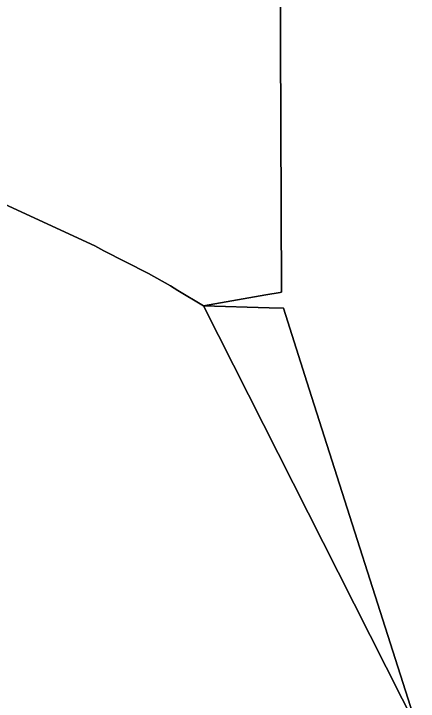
# Model space of a CAD drawing. Header units: inches. Extents: x 11258954 to 11313122, y 3645444 to 3695200.
# Drawn here: x 11269930 to 11270572, y 3673793 to 3674885 of the extents above; entities that cross this region are included whole.
import ezdxf

# ---------------------------------------------------------------- set-up
doc = ezdxf.new("R2010")
doc.units = ezdxf.units.IN
doc.header["$MEASUREMENT"] = 0
for name, color, linetype in [('SchoolZone_Elementary', 251, 'Continuous'), ('SchoolZone_High', 63, 'Continuous'), ('SchoolZone_Middle', 154, 'Continuous')]:
    doc.layers.add(name, color=color, linetype=linetype)

msp = doc.modelspace()

# ---------------------------------------------------------------- linework, layer by layer
at = {"layer": 'SchoolZone_Elementary'}
for points in [[(11270348.7215, 3676035.136, 0), (11270355.0395, 3674442.4835, 0), (11270352.8125, 3674442.0935, 0), (11270329.76, 3674438.0585, 0), (11270230.875, 3674420.75, 0), (11270190.1075, 3674444.972, 0), (11270178.5205, 3674452.394, 0), (11270143.73, 3674472.2945, 0), (11270142.6015, 3674472.8645, 0), (11270072.8195, 3674508.1285, 0), (11270058.41, 3674516.188, 0), (11269298.636, 3674866.6385, 0)], [(11269298.636, 3674866.6385, 0), (11270058.41, 3674516.188, 0), (11270072.8195, 3674508.1285, 0), (11270142.6015, 3674472.8645, 0), (11270143.73, 3674472.2945, 0), (11270178.5205, 3674452.394, 0), (11270190.1075, 3674444.972, 0), (11270230.875, 3674420.75, 0), (11270329.76, 3674438.0585, 0), (11270352.8125, 3674442.0935, 0), (11270355.0395, 3674442.4835, 0), (11270348.7215, 3676035.136, 0)]]:
    msp.add_polyline3d(points, dxfattribs=at)
at = {"layer": 'SchoolZone_High'}
for points in [[(11270571.921, 3673746.2255, 0), (11270398.7645, 3674288.597, 0), (11270357.7525, 3674417.057, 0), (11270335.0745, 3674417.717, 0), (11270230.875, 3674420.75, 0), (11270190.1075, 3674444.972, 0), (11270178.5205, 3674452.394, 0), (11270143.73, 3674472.2945, 0), (11270142.6015, 3674472.8645, 0), (11270072.8195, 3674508.1285, 0), (11270058.41, 3674516.188, 0), (11269298.636, 3674866.6385, 0)], [(11269298.636, 3674866.6385, 0), (11270058.41, 3674516.188, 0), (11270072.8195, 3674508.1285, 0), (11270142.6015, 3674472.8645, 0), (11270143.73, 3674472.2945, 0), (11270178.5205, 3674452.394, 0), (11270190.1075, 3674444.972, 0), (11270230.875, 3674420.75, 0), (11270335.0745, 3674417.717, 0), (11270357.7525, 3674417.057, 0), (11270398.7645, 3674288.597, 0), (11270571.921, 3673746.2255, 0)]]:
    msp.add_polyline3d(points, dxfattribs=at)
at = {"layer": 'SchoolZone_Middle'}
for points in [[(11270571.921, 3673746.2255, 0), (11270444.847, 3673997.554, 0), (11270230.875, 3674420.75, 0), (11270190.1075, 3674444.972, 0), (11270178.5205, 3674452.394, 0), (11270143.73, 3674472.2945, 0), (11270142.6015, 3674472.8645, 0), (11270072.8195, 3674508.1285, 0), (11270058.41, 3674516.188, 0), (11269298.636, 3674866.6385, 0)], [(11269298.636, 3674866.6385, 0), (11270058.41, 3674516.188, 0), (11270072.8195, 3674508.1285, 0), (11270142.6015, 3674472.8645, 0), (11270143.73, 3674472.2945, 0), (11270178.5205, 3674452.394, 0), (11270190.1075, 3674444.972, 0), (11270230.875, 3674420.75, 0), (11270444.847, 3673997.554, 0), (11270571.921, 3673746.2255, 0)]]:
    msp.add_polyline3d(points, dxfattribs=at)

doc.saveas('drawing.dxf')
